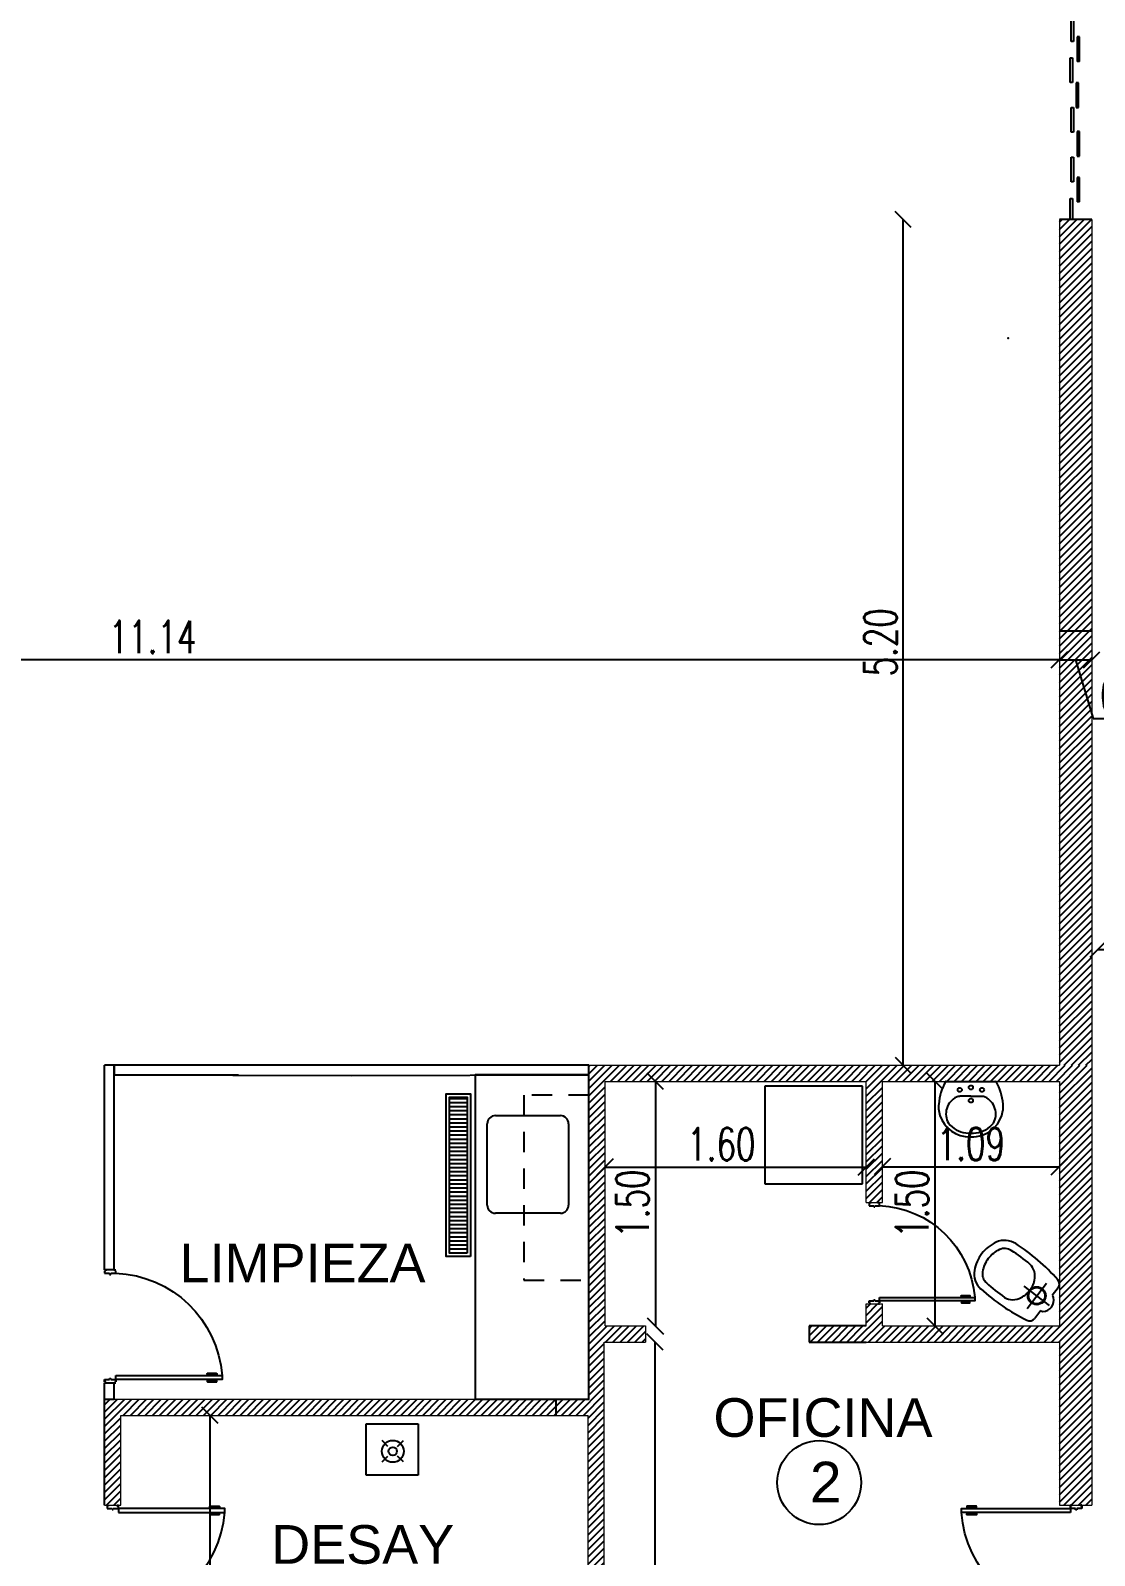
# Model space of a CAD drawing. Header units: millimetres. Extents: x 2448 to 2576, y 1154 to 1321.
# Drawn here: x 2504.39 to 2510.92, y 1195.74 to 1205.11 of the extents above; entities that cross this region are included whole.
import ezdxf

# ---------------------------------------------------------------- set-up
doc = ezdxf.new("R2010")
doc.units = ezdxf.units.MM
for name, pattern in [('ACAD_ISO02W100', [15, 12, -3]), ('HIDDEN', [0.375, 0.25, -0.125]), ('X-REF T19$0$ACAD_ISO02W100', [15, 12, -3]), ('xbase-CPL$0$DASHDOT', [1, 0.5, -0.25, 0, -0.25])]:
    doc.linetypes.add(name, pattern=pattern)
for name, color, linetype in [('A-TABIQUE DURLOCK o MADERA', 3, 'Continuous'), ('COTAS', 7, 'Continuous'), ('E-GENERAL', 8, 'Continuous'), ('E-MOBILIARIO', 1, 'Continuous'), ('E_INOXIGAS', 1, 'Continuous'), ('I_DESAGUES- AGUA', 161, 'Continuous'), ('X-REF T19$0$A-CARPINTERIA METALICA', 1, 'Continuous'), ('X-REF T19$0$A-CORTINAS', 8, 'Continuous'), ('X-REF T19$0$A-HATCH', 8, 'Continuous'), ('X-REF T19$0$A-MAMPOSTERIA', 5, 'Continuous'), ('X-REF T19$0$A-MURO DE CAMARAS', 140, 'Continuous'), ('X-REF T19$0$E-GENERAL', 8, 'Continuous')]:
    doc.layers.add(name, color=color, linetype=linetype)
doc.styles.add('Arial', font='arial.ttf', dxfattribs={"height": 0.25})
doc.styles.add('COTAS', font='ROMANS.shx', dxfattribs={"width": 0.7})
doc.styles.get("Standard").update_dxf_attribs({"font": 'arial.ttf'})
doc.dimstyles.new('COTA-I-N-2-85', dxfattribs={"dimscale": 0, "dimtxt": 0.2, "dimasz": 0.1, "dimexe": 0, "dimexo": 0, "dimgap": 0.04, "dimtad": 1, "dimzin": 1, "dimdsep": 46, "dimtxsty": 'COTAS', "dimblk": 'OBLIQUE', "dimcen": 0.1, "dimse1": 1, "dimse2": 1, "dimclrd": 256, "dimclre": 256, "dimclrt": 256, "dimadec": 0, "dimazin": 0, "dimtfac": 1, "dimtmove": 1, "dimatfit": 3, "dimldrblk": 'OBLIQUE', "dimfxl": 1, "dimtvp": -0.8, "dimtolj": 1, "dimtzin": 0, "dimarcsym": 0})

# ---------------------------------------------------------------- blocks, each defined once
blk = doc.blocks.new('_Oblique')
at = {"color": 0, "linetype": 'ByBlock', "lineweight": -2}
blk.add_line((-0.5, -0.5), (0.5, 0.5), dxfattribs=at)
blk = doc.blocks.new('*D44')
at = {"layer": 'COTAS', "linetype": 'ACAD_ISO02W100', "lineweight": -2, "transparency": 16777216}
blk.add_line((2508.2222, 1197.048), (2508.2222, 1193.7053), dxfattribs=at)
at = {"layer": 'DEFPOINTS', "color": 0, "linetype": 'ACAD_ISO02W100', "transparency": 16777216}
for p in [(2510.7074, 1197.048), (2508.2222, 1193.7053), (2510.7074, 1193.7053)]:
    blk.add_point(p, dxfattribs=at)
at = {"layer": 'COTAS', "linetype": 'ACAD_ISO02W100', "lineweight": -2, "transparency": 16777216, "xscale": 0.1, "yscale": 0.1, "zscale": 0.1}
for p, rotation in [((2508.2222, 1197.048), 90), ((2508.2222, 1193.7053), 270)]:
    blk.add_blockref('_Oblique', p, dxfattribs=dict(at, rotation=rotation))
at = {"layer": 'COTAS', "linetype": 'ACAD_ISO02W100', "transparency": 16777216, "insert": (2508.0822, 1195.3767), "char_height": 0.2, "attachment_point": 5, "rotation": 90, "style": 'COTAS'}
blk.add_mtext('\\A1;3.34', dxfattribs=at)
blk = doc.blocks.new('*D45')
at = {"layer": 'COTAS', "linetype": 'ACAD_ISO02W100', "lineweight": -2, "transparency": 16777216}
blk.add_line((2507.9163, 1198.1241), (2509.5205, 1198.1241), dxfattribs=at)
at = {"layer": 'DEFPOINTS', "color": 0, "linetype": 'ACAD_ISO02W100', "transparency": 16777216}
for p in [(2509.5205, 1198.1241), (2507.9163, 1197.8599), (2509.5205, 1197.8599)]:
    blk.add_point(p, dxfattribs=at)
at = {"layer": 'COTAS', "linetype": 'ACAD_ISO02W100', "lineweight": -2, "transparency": 16777216, "xscale": 0.1, "yscale": 0.1, "zscale": 0.1, "rotation": 180}
blk.add_blockref('_Oblique', (2507.9163, 1198.1241), dxfattribs=at)
at = {"layer": 'COTAS', "linetype": 'ACAD_ISO02W100', "lineweight": -2, "transparency": 16777216, "xscale": 0.1, "yscale": 0.1, "zscale": 0.1}
blk.add_blockref('_Oblique', (2509.5205, 1198.1241), dxfattribs=at)
at = {"layer": 'COTAS', "linetype": 'ACAD_ISO02W100', "transparency": 16777216, "insert": (2508.6304, 1198.2641), "char_height": 0.2, "attachment_point": 5, "style": 'COTAS'}
blk.add_mtext('\\A1;1.60', dxfattribs=at)
blk = doc.blocks.new('*D46')
at = {"layer": 'COTAS', "linetype": 'ACAD_ISO02W100', "lineweight": -2, "transparency": 16777216}
blk.add_line((2508.2248, 1198.6504), (2508.2248, 1197.1474), dxfattribs=at)
at = {"layer": 'DEFPOINTS', "color": 0, "linetype": 'ACAD_ISO02W100', "transparency": 16777216}
for p in [(2509.5205, 1198.6504), (2508.1649, 1197.1474), (2508.2248, 1197.1474)]:
    blk.add_point(p, dxfattribs=at)
at = {"layer": 'COTAS', "linetype": 'ACAD_ISO02W100', "lineweight": -2, "transparency": 16777216, "xscale": 0.1, "yscale": 0.1, "zscale": 0.1}
for p, rotation in [((2508.2248, 1198.6504), 90), ((2508.2248, 1197.1474), 270)]:
    blk.add_blockref('_Oblique', p, dxfattribs=dict(at, rotation=rotation))
at = {"layer": 'COTAS', "linetype": 'ACAD_ISO02W100', "transparency": 16777216, "insert": (2508.0848, 1197.8989), "char_height": 0.2, "attachment_point": 5, "rotation": 90, "style": 'COTAS'}
blk.add_mtext('\\A1;1.50', dxfattribs=at)
blk = doc.blocks.new('*D47')
at = {"layer": 'COTAS', "linetype": 'ACAD_ISO02W100', "lineweight": -2, "transparency": 16777216}
blk.add_line((2509.6198, 1198.1259), (2510.7074, 1198.1259), dxfattribs=at)
at = {"layer": 'DEFPOINTS', "color": 0, "linetype": 'ACAD_ISO02W100', "transparency": 16777216}
for p in [(2509.6198, 1198.6504), (2510.7074, 1198.6504), (2510.7074, 1198.1259)]:
    blk.add_point(p, dxfattribs=at)
at = {"layer": 'COTAS', "linetype": 'ACAD_ISO02W100', "lineweight": -2, "transparency": 16777216, "xscale": 0.1, "yscale": 0.1, "zscale": 0.1, "rotation": 180}
blk.add_blockref('_Oblique', (2509.6198, 1198.1259), dxfattribs=at)
at = {"layer": 'COTAS', "linetype": 'ACAD_ISO02W100', "lineweight": -2, "transparency": 16777216, "xscale": 0.1, "yscale": 0.1, "zscale": 0.1}
blk.add_blockref('_Oblique', (2510.7074, 1198.1259), dxfattribs=at)
at = {"layer": 'COTAS', "linetype": 'ACAD_ISO02W100', "transparency": 16777216, "insert": (2510.1636, 1198.2659), "char_height": 0.2, "attachment_point": 5, "style": 'COTAS'}
blk.add_mtext('\\A1;1.09', dxfattribs=at)
blk = doc.blocks.new('*D48')
at = {"layer": 'COTAS', "linetype": 'ACAD_ISO02W100', "lineweight": -2, "transparency": 16777216}
blk.add_line((2505.4893, 1193.7053), (2505.4893, 1196.598), dxfattribs=at)
at = {"layer": 'DEFPOINTS', "color": 0, "linetype": 'ACAD_ISO02W100', "transparency": 16777216}
for p in [(2505.4893, 1196.598), (2507.8118, 1196.598), (2507.8118, 1193.7053)]:
    blk.add_point(p, dxfattribs=at)
at = {"layer": 'COTAS', "linetype": 'ACAD_ISO02W100', "lineweight": -2, "transparency": 16777216, "xscale": 0.1, "yscale": 0.1, "zscale": 0.1}
for p, rotation in [((2505.4893, 1196.598), 90), ((2505.4893, 1193.7053), 270)]:
    blk.add_blockref('_Oblique', p, dxfattribs=dict(at, rotation=rotation))
at = {"layer": 'COTAS', "linetype": 'ACAD_ISO02W100', "transparency": 16777216, "insert": (2505.3493, 1195.1517), "char_height": 0.2, "attachment_point": 5, "rotation": 90, "style": 'COTAS'}
blk.add_mtext('\\A1;2.89', dxfattribs=at)
blk = doc.blocks.new('*D72')
at = {"layer": 'COTAS', "linetype": 'ACAD_ISO02W100', "lineweight": -2, "transparency": 16777216}
blk.add_line((2510.7074, 1201.2411), (2499.5641, 1201.2411), dxfattribs=at)
at = {"layer": 'DEFPOINTS', "color": 0, "linetype": 'ACAD_ISO02W100', "transparency": 16777216}
for p in [(2499.5641, 1207.6753), (2510.7074, 1207.6753), (2499.5641, 1201.2411)]:
    blk.add_point(p, dxfattribs=at)
at = {"layer": 'COTAS', "linetype": 'ACAD_ISO02W100', "lineweight": -2, "transparency": 16777216, "xscale": 0.1, "yscale": 0.1, "zscale": 0.1, "rotation": 180}
blk.add_blockref('_Oblique', (2499.5641, 1201.2411), dxfattribs=at)
at = {"layer": 'COTAS', "linetype": 'ACAD_ISO02W100', "lineweight": -2, "transparency": 16777216, "xscale": 0.1, "yscale": 0.1, "zscale": 0.1}
blk.add_blockref('_Oblique', (2510.7074, 1201.2411), dxfattribs=at)
at = {"layer": 'COTAS', "linetype": 'ACAD_ISO02W100', "transparency": 16777216, "insert": (2505.1358, 1201.3811), "char_height": 0.2, "attachment_point": 5, "style": 'COTAS'}
blk.add_mtext('\\A1;11.14', dxfattribs=at)
blk = doc.blocks.new('*D73')
at = {"layer": 'COTAS', "linetype": 'ACAD_ISO02W100', "lineweight": -2, "transparency": 16777216}
for p, q in [((2510.7074, 1201.2411), (2510.906, 1201.2411)), ((2510.8067, 1201.2411), (2510.9147, 1200.8811)), ((2510.9147, 1200.8811), (2511.4214, 1200.8811))]:
    blk.add_line(p, q, dxfattribs=at)
at = {"layer": 'DEFPOINTS', "color": 0, "linetype": 'ACAD_ISO02W100', "transparency": 16777216}
for p in [(2510.7074, 1201.2411), (2510.906, 1201.2411), (2510.906, 1201.2411)]:
    blk.add_point(p, dxfattribs=at)
at = {"layer": 'COTAS', "linetype": 'ACAD_ISO02W100', "lineweight": -2, "transparency": 16777216, "xscale": 0.1, "yscale": 0.1, "zscale": 0.1, "rotation": 180}
blk.add_blockref('_Oblique', (2510.7074, 1201.2411), dxfattribs=at)
at = {"layer": 'COTAS', "linetype": 'ACAD_ISO02W100', "lineweight": -2, "transparency": 16777216, "xscale": 0.1, "yscale": 0.1, "zscale": 0.1}
blk.add_blockref('_Oblique', (2510.906, 1201.2411), dxfattribs=at)
at = {"layer": 'COTAS', "linetype": 'ACAD_ISO02W100', "transparency": 16777216, "insert": (2511.1681, 1201.0211), "char_height": 0.2, "attachment_point": 5, "style": 'COTAS'}
blk.add_mtext('\\A1;0.20', dxfattribs=at)
blk = doc.blocks.new('*D75')
at = {"layer": 'COTAS', "linetype": 'ACAD_ISO02W100', "lineweight": -2, "transparency": 16777216}
blk.add_line((2509.7477, 1198.7498), (2509.7477, 1203.9472), dxfattribs=at)
at = {"layer": 'DEFPOINTS', "color": 0, "linetype": 'ACAD_ISO02W100', "transparency": 16777216}
for p in [(2509.7477, 1203.9472), (2510.8067, 1203.9472), (2510.7074, 1198.7498)]:
    blk.add_point(p, dxfattribs=at)
at = {"layer": 'COTAS', "linetype": 'ACAD_ISO02W100', "lineweight": -2, "transparency": 16777216, "xscale": 0.1, "yscale": 0.1, "zscale": 0.1}
for p, rotation in [((2509.7477, 1203.9472), 90), ((2509.7477, 1198.7498), 270)]:
    blk.add_blockref('_Oblique', p, dxfattribs=dict(at, rotation=rotation))
at = {"layer": 'COTAS', "linetype": 'ACAD_ISO02W100', "transparency": 16777216, "insert": (2509.6077, 1201.3485), "char_height": 0.2, "attachment_point": 5, "rotation": 90, "style": 'COTAS'}
blk.add_mtext('\\A1;5.20', dxfattribs=at)
blk = doc.blocks.new('A$C74941EF9')
at = {"layer": 'E-MOBILIARIO'}
for p, q in [((0.244, 0.113), (0.159, 0.113)), ((0.244, 0.113), (0.329, 0.113)), ((0.432, 0), (0.056, 0)), ((0.432, 0), (0.244, 0))]:
    blk.add_line(p, q, dxfattribs=at)
for centre in [(0.244, 0.145), (0.16, 0.064), (0.244, 0.046), (0.328, 0.064)]:
    blk.add_circle(centre, 0.016, dxfattribs=at)
for centre, radius, start, end in [((0.231, 0.188), 0.232, 97.2331, 172.1675), ((0.231, 0.188), 0.204, 97.2331, 140.5028), ((0.244, 0.082), 0.339, 82.7803, 97.2197), ((0.244, 0.082), 0.311, 82.7803, 97.2197), ((0.257, 0.188), 0.204, 39.4972, 82.7669), ((0.257, 0.188), 0.232, 7.8325, 82.7669), ((0.198, 0.247), 0.143, 150.4079, 243.8471), ((0.29, 0.247), 0.143, 296.1529, 29.5921), ((0.233, 0.193), 0.234, 173.4194, 185.1871), ((0.407, 0.205), 0.408, 184.6921, 209.8797), ((0.16, 0.177), 0.0636, 246.3533, 270.517), ((0.328, 0.177), 0.0636, 269.483, 293.6467), ((0.081, 0.205), 0.408, 330.1203, 355.3079), ((0.255, 0.193), 0.234, 354.8129, 6.5806), ((0.056, 0.004), 0.004, 209.8797, 270), ((0.432, 0.004), 0.004, 270, 330.1203)]:
    blk.add_arc(centre, radius, start, end, dxfattribs=at)
blk = doc.blocks.new('xbase-CPL$0$adriatica')
at = {"layer": 'E-MOBILIARIO', "linetype": 'xbase-CPL$0$DASHDOT'}
for p, q in [((1216.0796, 891.5711), (1216.0796, 891.3747)), ((1216.1778, 891.4729), (1215.9814, 891.4729))]:
    blk.add_line(p, q, dxfattribs=at)
at = {"layer": 'E-MOBILIARIO'}
for p, q in [((1215.9621, 891.5479), (1216.0216, 891.5479)), ((1216.0216, 891.5479), (1216.0216, 891.5496)), ((1216.1376, 891.5479), (1216.1376, 891.5496)), ((1216.1376, 891.5479), (1216.1972, 891.5479))]:
    blk.add_line(p, q, dxfattribs=at)
for radius in [0.055, 0.05]:
    blk.add_circle((1216.0796, 891.4729), radius, dxfattribs=at)
for centre, radius, start, end in [((1216.0796, 891.5193), 0.0686, 38.51025, 141.48975), ((1217.1741, 891.2755), 1.2742, 169.14453, 184.49281), ((1215.9621, 891.5079), 0.04, 90, 169.14453), ((1216.0416, 891.5496), 0.02, 141.48975, 180), ((1216.1176, 891.5496), 0.02, 0, 38.51025), ((1216.1972, 891.5079), 0.04, 10.85547, 90), ((1214.9851, 891.2755), 1.2742, 355.50719, 10.85547), ((1216.0556, 891.308), 0.1056, 113.9615, 172.78442), ((1216.0659, 891.2964), 0.1205, 97.96111, 116.20223), ((1216.0786, 891.2195), 0.1984, 89.70099, 98.50589), ((1216.0807, 891.2195), 0.1984, 81.49411, 90.29901), ((1216.0933, 891.2964), 0.1205, 63.79777, 82.03889), ((1216.1036, 891.308), 0.1056, 7.21558, 66.0385), ((1217.1741, 891.2755), 1.2242, 177.85751, 184.49281), ((1214.9851, 891.2755), 1.2242, 355.50719, 2.14249), ((1216.0285, 891.1855), 0.125, 184.49281, 242.41425), ((1216.0285, 891.1855), 0.075, 184.49281, 242.41425), ((1216.0796, 891.2833), 0.1854, 242.41425, 270), ((1216.0796, 891.2833), 0.1854, 270, 297.58575), ((1216.1308, 891.1855), 0.075, 297.58575, 355.50719), ((1216.1308, 891.1855), 0.125, 297.58575, 355.50719), ((1216.0796, 891.2833), 0.2354, 242.41425, 270), ((1216.0796, 891.2833), 0.2354, 270, 297.58575)]:
    blk.add_arc(centre, radius, start, end, dxfattribs=at)
blk = doc.blocks.new('*D78')
at = {"layer": 'COTAS', "linetype": 'ACAD_ISO02W100', "lineweight": -2, "transparency": 16777216}
blk.add_line((2509.9424, 1198.6504), (2509.9424, 1197.1474), dxfattribs=at)
at = {"layer": 'DEFPOINTS', "color": 0, "linetype": 'ACAD_ISO02W100', "transparency": 16777216}
for p in [(2509.6198, 1198.6504), (2509.6198, 1197.1474), (2509.9424, 1197.1474)]:
    blk.add_point(p, dxfattribs=at)
at = {"layer": 'COTAS', "linetype": 'ACAD_ISO02W100', "lineweight": -2, "transparency": 16777216, "xscale": 0.1, "yscale": 0.1, "zscale": 0.1}
for p, rotation in [((2509.9424, 1198.6504), 90), ((2509.9424, 1197.1474), 270)]:
    blk.add_blockref('_Oblique', p, dxfattribs=dict(at, rotation=rotation))
at = {"layer": 'COTAS', "linetype": 'ACAD_ISO02W100', "transparency": 16777216, "insert": (2509.8024, 1197.8989), "char_height": 0.2, "attachment_point": 5, "rotation": 90, "style": 'COTAS'}
blk.add_mtext('\\A1;1.50', dxfattribs=at)
blk = doc.blocks.new('*D97')
at = {"layer": 'COTAS', "linetype": 'ACAD_ISO02W100', "lineweight": -2, "transparency": 16777216}
blk.add_line((2510.9452, 1199.4615), (2511.6937, 1199.4615), dxfattribs=at)
at = {"layer": 'DEFPOINTS', "color": 0, "linetype": 'ACAD_ISO02W100', "transparency": 16777216}
for p in [(2510.9452, 1199.7546), (2511.6937, 1199.7546), (2511.6937, 1199.4615)]:
    blk.add_point(p, dxfattribs=at)
at = {"layer": 'COTAS', "linetype": 'ACAD_ISO02W100', "lineweight": -2, "transparency": 16777216, "xscale": 0.1, "yscale": 0.1, "zscale": 0.1, "rotation": 180}
blk.add_blockref('_Oblique', (2510.9452, 1199.4615), dxfattribs=at)
at = {"layer": 'COTAS', "linetype": 'ACAD_ISO02W100', "lineweight": -2, "transparency": 16777216, "xscale": 0.1, "yscale": 0.1, "zscale": 0.1}
blk.add_blockref('_Oblique', (2511.6937, 1199.4615), dxfattribs=at)
at = {"layer": 'COTAS', "linetype": 'ACAD_ISO02W100', "transparency": 16777216, "insert": (2511.3194, 1199.6015), "char_height": 0.2, "attachment_point": 5, "style": 'COTAS'}
blk.add_mtext('\\A1;0.75', dxfattribs=at)
blk = doc.blocks.new('X-REF T19$0$puerta 1m')
at = {"layer": 'X-REF T19$0$A-CARPINTERIA METALICA'}
for p, q in [((-0.09, 1), (-0.1, 1)), ((-0.1, 0.97), (-0.1, 0.99)), ((-0.1, 0.99), (-0.09, 0.99)), ((-0.055, 0.97), (-0.1, 0.97)), ((-0.09, 0.99), (-0.09, 1)), ((-0.055, 0.96), (-0.055, 0.97)), ((-0.045, 0.96), (-0.055, 0.96)), ((0, 0.97), (-0.045, 0.97)), ((-0.045, 0.97), (-0.045, 0.96)), ((0, 1), (-0.01, 1)), ((-0.01, 1), (-0.01, 0.99)), ((-0.01, 0.99), (0, 0.99)), ((0, 0.99), (0, 0.97)), ((-0.982, 0.065), (-0.982, 0.074)), ((-0.982, 0.03), (-0.982, 0.02)), ((-0.968, 0.065), (-0.968, 0.074)), ((-0.968, 0.03), (-0.968, 0.02)), ((-0.055, 0.03), (-0.1, 0.03)), ((-0.1, 0.03), (-0.1, 0.01)), ((-0.1, 0.01), (-0.09, 0.01)), ((-0.09, 0.01), (-0.09, 0)), ((-0.045, 0.04), (-0.055, 0.04)), ((-0.055, 0.04), (-0.055, 0.03)), ((-0.045, 0.03), (-0.045, 0.04)), ((0, 0.03), (-0.045, 0.03)), ((-0.01, 0), (-0.01, 0.01)), ((-0.01, 0.01), (0, 0.01)), ((0, 0), (-0.01, 0)), ((0, 0.01), (0, 0.03)), ((-0.09, 0), (-0.1, 0))]:
    blk.add_line(p, q, dxfattribs=at)
blk.add_lwpolyline([(-0.1, 0.065), (-1.04, 0.065), (-1.04, 0.03), (-0.1, 0.03)], close=True, dxfattribs=at)
for points in [[(-0.993, 0.082), (-0.993, 0.078, 0.414214), (-0.99, 0.074), (-0.912, 0.074, 0.414214), (-0.908, 0.078), (-0.908, 0.082, 0.414214), (-0.912, 0.085), (-0.99, 0.085, 0.414214)], [(-0.993, 0.013), (-0.993, 0.017, -0.414214), (-0.99, 0.02), (-0.912, 0.02, -0.414214), (-0.908, 0.017), (-0.908, 0.013, -0.414214), (-0.912, 0.01), (-0.99, 0.01, -0.414214)]]:
    blk.add_lwpolyline(points, format="xyb", close=True, dxfattribs=at)
blk.add_arc((-0.061, -0.011), 0.982, 92.2684, 175.5235, dxfattribs=at)
blk = doc.blocks.new('A$C4ADB3901')
at = {"layer": 'I_DESAGUES- AGUA'}
for p, q in [((0.02, -0.02), (0.13, -0.02)), ((0.02, -0.045), (0.13, -0.045)), ((0.02, -0.07), (0.13, -0.07)), ((0.02, -0.095), (0.13, -0.095)), ((0.02, -0.12), (0.13, -0.12)), ((0.02, -0.145), (0.13, -0.145)), ((0.02, -0.17), (0.13, -0.17)), ((0.02, -0.195), (0.13, -0.195)), ((0.02, -0.22), (0.13, -0.22)), ((0.02, -0.245), (0.13, -0.245)), ((0.02, -0.27), (0.13, -0.27)), ((0.02, -0.295), (0.13, -0.295)), ((0.02, -0.32), (0.13, -0.32)), ((0.02, -0.345), (0.13, -0.345)), ((0.02, -0.37), (0.13, -0.37)), ((0.02, -0.395), (0.13, -0.395)), ((0.02, -0.42), (0.13, -0.42)), ((0.02, -0.445), (0.13, -0.445)), ((0.02, -0.47), (0.13, -0.47)), ((0.02, -0.495), (0.13, -0.495)), ((0.02, -0.52), (0.13, -0.52)), ((0.02, -0.545), (0.13, -0.545)), ((0.02, -0.57), (0.13, -0.57)), ((0.02, -0.595), (0.13, -0.595)), ((0.02, -0.62), (0.13, -0.62)), ((0.02, -0.645), (0.13, -0.645)), ((0.02, -0.67), (0.13, -0.67)), ((0.02, -0.695), (0.13, -0.695)), ((0.02, -0.72), (0.13, -0.72)), ((0.02, -0.745), (0.13, -0.745)), ((0.02, -0.77), (0.13, -0.77)), ((0.02, -0.795), (0.13, -0.795)), ((0.02, -0.82), (0.13, -0.82)), ((0.02, -0.845), (0.13, -0.845)), ((0.02, -0.87), (0.13, -0.87)), ((0.02, -0.895), (0.13, -0.895)), ((0.02, -0.92), (0.13, -0.92)), ((0.02, -0.945), (0.13, -0.945)), ((0.02, -0.97), (0.13, -0.97))]:
    blk.add_line(p, q, dxfattribs=at)
for points in [[(0, 0), (0.15, 0), (0.15, -1), (0, -1)], [(0.02, -0.02), (0.13, -0.02), (0.13, -0.98), (0.02, -0.98)]]:
    blk.add_lwpolyline(points, close=True, dxfattribs=at)

msp = doc.modelspace()

# ---------------------------------------------------------------- hatches: boundary and pattern name
at = {"layer": 'X-REF T19$0$A-HATCH'}
h = msp.add_hatch(dxfattribs=at)
h.set_pattern_fill('ANSI31', color=256, scale=0.01, style=0)
h.set_pattern_definition([(45, (2241.705422, 1029.624675), (-0.0224506403, 0.0224506403), [])])
h.paths.add_polyline_path([(2510.7074, 1198.7498), (2510.7074, 1203.9472), (2510.906, 1203.9472), (2510.906, 1198.7498)])
h = msp.add_hatch(dxfattribs=at)
h.set_pattern_fill('ANSI31', color=256, scale=0.01, style=0)
h.set_pattern_definition([(45, (2274.042042, 1029.624675), (-0.0224506403, 0.0224506403), [])])
h.paths.add_polyline_path([(2504.8406, 1196.0468), (2504.8406, 1196.6974), (2507.8169, 1196.6974), (2507.8169, 1198.7498), (2510.906, 1198.7498), (2510.906, 1196.0468), (2510.7074, 1196.0468), (2510.7074, 1197.048), (2509.1694, 1197.0473), (2509.1694, 1197.1474), (2509.5205, 1197.1474), (2509.5205, 1197.2827), (2509.6198, 1197.2827), (2509.6198, 1197.1474), (2510.7074, 1197.1474), (2510.7074, 1198.6504), (2509.6198, 1198.6504), (2509.6198, 1197.9057), (2509.5205, 1197.9057), (2509.5205, 1198.6504), (2507.9163, 1198.6504), (2507.9163, 1197.1474), (2508.1649, 1197.1474), (2508.1649, 1197.048), (2507.9111, 1197.048), (2507.9111, 1195.3342), (2507.8118, 1195.3342), (2507.8118, 1196.598), (2504.94, 1196.598), (2504.94, 1196.0468)])
h = msp.add_hatch(dxfattribs=at)
h.set_pattern_fill('ANSI31', color=256, scale=0.01, style=0)
h.paths.add_polyline_path([(2499.5641, 1195.8323), (2499.5641, 1197.1753), (2499.3655, 1197.1753), (2499.3655, 1195.7367), (2502.0365, 1193.5067), (2503.5144, 1193.5067), (2509.121, 1193.5067), (2510.0957, 1193.5067, -0.009293), (2510.1049, 1193.5134, -0.194531), (2509.9803, 1193.7053), (2507.9111, 1193.7053), (2507.9111, 1195.4388, -0.056783), (2507.8653, 1195.4905, -0.06522), (2507.8118, 1195.4321), (2507.8118, 1193.7053), (2504.94, 1193.7053), (2504.94, 1195.352), (2504.8406, 1195.352), (2504.8406, 1193.7053), (2502.1106, 1193.7053)])
h.paths.add_polyline_path([(2509.8412, 1193.2947), (2509.8412, 1193.8214), (2509.5412, 1193.8214), (2509.5412, 1193.2947)], flags=9)

# ---------------------------------------------------------------- linework, layer by layer
at = {"linetype": 'Continuous'}
for p, q in [((2506.4483, 1196.5469), (2506.7683, 1196.5469)), ((2506.4483, 1196.23), (2506.4483, 1196.5469)), ((2506.7683, 1196.5469), (2506.7683, 1196.23)), ((2506.5819, 1196.4066), (2506.5459, 1196.4427)), ((2506.6411, 1196.4066), (2506.6771, 1196.4427)), ((2506.5459, 1196.3114), (2506.5819, 1196.3475)), ((2506.6771, 1196.3114), (2506.6411, 1196.3475)), ((2506.7683, 1196.23), (2506.4483, 1196.23))]:
    msp.add_line(p, q, dxfattribs=at)
for radius in [0.0673, 0.0259]:
    msp.add_circle((2506.6115, 1196.3771), radius, dxfattribs=at)
msp.add_circle((2509.2314, 1196.1847), 0.2579)
at = {"color": 8}
msp.add_point((2510.3924, 1203.2179), dxfattribs=at)
at = {"layer": 'A-TABIQUE DURLOCK o MADERA'}
for p, q in [((2506.3595, 1198.7498), (2504.8406, 1198.7498)), ((2504.8407, 1197.4922), (2504.8407, 1198.7498)), ((2504.9006, 1197.4922), (2504.9006, 1198.7498)), ((2504.9006, 1198.6898), (2506.3561, 1198.6873)), ((2506.3561, 1198.6873), (2507.8169, 1198.6898)), ((2507.8169, 1198.7498), (2506.3595, 1198.7498)), ((2507.8169, 1196.6974), (2507.8169, 1198.7498)), ((2504.9007, 1197.4922), (2504.8407, 1197.4922)), ((2504.8406, 1196.6974), (2504.8406, 1196.7974)), ((2504.8406, 1196.7974), (2504.9006, 1196.7974)), ((2504.9006, 1196.6974), (2504.9006, 1196.7974)), ((2504.8406, 1196.6974), (2504.9006, 1196.6974))]:
    msp.add_line(p, q, dxfattribs=at)
at = {"layer": 'E-GENERAL', "linetype": 'ACAD_ISO02W100'}
for p, q in [((2508.8975, 1198.6205), (2508.8975, 1198.0205)), ((2509.4975, 1198.6205), (2508.8975, 1198.6205)), ((2509.4975, 1198.0205), (2509.4975, 1198.6205)), ((2508.8975, 1198.0205), (2509.4975, 1198.0205))]:
    msp.add_line(p, q, dxfattribs=at)
at = {"layer": 'E_INOXIGAS', "color": 40}
for p, q in [((2507.2419, 1198.4398), (2507.6419, 1198.4398)), ((2507.1919, 1197.8898), (2507.1919, 1198.3898)), ((2507.6919, 1198.3898), (2507.6919, 1197.8898)), ((2507.6419, 1197.8398), (2507.2419, 1197.8398))]:
    msp.add_line(p, q, dxfattribs=at)
at = {"layer": 'E_INOXIGAS'}
msp.add_lwpolyline([(2507.1169, 1196.6974), (2507.8169, 1196.6974), (2507.8169, 1198.6898), (2507.1169, 1198.6898)], close=True, dxfattribs=at)
at = {"layer": 'E_INOXIGAS', "color": 2, "linetype": 'HIDDEN', "ltscale": 0.5}
msp.add_lwpolyline([(2507.4169, 1197.4291), (2507.8169, 1197.4291), (2507.8169, 1198.5648), (2507.4169, 1198.5648)], close=True, dxfattribs=at)
at = {"layer": 'E_INOXIGAS', "color": 40}
for centre, start, end in [((2507.2419, 1198.3898), 90, 180), ((2507.6419, 1198.3898), 0, 90), ((2507.2419, 1197.8898), 180, 270), ((2507.6419, 1197.8898), 270, 0)]:
    msp.add_arc(centre, 0.05, start, end, dxfattribs=at)
at = {"layer": 'X-REF T19$0$A-CORTINAS'}
for p, q in [((2510.7804, 1205.041), (2510.7804, 1205.1924)), ((2510.794, 1205.1924), (2510.794, 1205.041)), ((2510.8303, 1205.069), (2510.8167, 1205.069)), ((2510.8167, 1205.069), (2510.8167, 1204.9176)), ((2510.8303, 1204.9176), (2510.8303, 1205.069)), ((2510.794, 1205.041), (2510.7804, 1205.041)), ((2510.7743, 1204.7884), (2510.7743, 1204.9398)), ((2510.7743, 1204.9398), (2510.7879, 1204.9398)), ((2510.7879, 1204.9398), (2510.7879, 1204.7884)), ((2510.7879, 1204.7884), (2510.7743, 1204.7884)), ((2510.8242, 1204.7862), (2510.8106, 1204.7862)), ((2510.8106, 1204.7862), (2510.8106, 1204.6348)), ((2510.8242, 1204.6348), (2510.8242, 1204.7862)), ((2510.7804, 1204.4834), (2510.7804, 1204.6348)), ((2510.7804, 1204.6348), (2510.794, 1204.6348)), ((2510.794, 1204.6348), (2510.794, 1204.4834)), ((2510.8106, 1204.6348), (2510.8242, 1204.6348)), ((2510.794, 1204.4834), (2510.7804, 1204.4834)), ((2510.8303, 1204.4884), (2510.8167, 1204.4884)), ((2510.8167, 1204.4884), (2510.8167, 1204.337)), ((2510.8303, 1204.337), (2510.8303, 1204.4884)), ((2510.7804, 1204.1783), (2510.7804, 1204.3297)), ((2510.7804, 1204.3297), (2510.794, 1204.3297)), ((2510.794, 1204.3297), (2510.794, 1204.1783)), ((2510.8167, 1204.337), (2510.8303, 1204.337)), ((2510.794, 1204.1783), (2510.7804, 1204.1783)), ((2510.8303, 1204.2063), (2510.8167, 1204.2063)), ((2510.8167, 1204.2063), (2510.8167, 1204.0549)), ((2510.8303, 1204.0549), (2510.8303, 1204.2063)), ((2510.7743, 1203.9472), (2510.7743, 1204.0771)), ((2510.7743, 1204.0771), (2510.7879, 1204.0771)), ((2510.7879, 1204.0771), (2510.7879, 1203.9472))]:
    msp.add_line(p, q, dxfattribs=at)
at = {"layer": 'X-REF T19$0$A-MAMPOSTERIA', "lineweight": 13}
for p, q in [((2510.7074, 1203.9472), (2510.7074, 1198.7498)), ((2510.906, 1203.9472), (2510.906, 1196.0468)), ((2507.8169, 1196.6974), (2507.8169, 1198.7498)), ((2507.8169, 1198.7498), (2510.7074, 1198.7498)), ((2507.9163, 1197.1474), (2507.9163, 1198.6504)), ((2507.9163, 1198.6504), (2509.5205, 1198.6504)), ((2509.5205, 1197.9057), (2509.5205, 1198.6504)), ((2509.6198, 1198.6504), (2510.7074, 1198.6504)), ((2509.6198, 1197.9057), (2509.6198, 1198.6504)), ((2510.7074, 1198.6504), (2510.7074, 1197.1474)), ((2509.5205, 1197.9057), (2509.6198, 1197.9057)), ((2509.5205, 1197.1474), (2509.5205, 1197.2827)), ((2509.5205, 1197.2827), (2509.6198, 1197.2827)), ((2509.6198, 1197.1474), (2509.6198, 1197.2827)), ((2507.9163, 1197.1474), (2508.1649, 1197.1474)), ((2508.1649, 1197.1474), (2508.1649, 1197.048)), ((2509.6198, 1197.1474), (2510.7074, 1197.1474)), ((2507.9111, 1196.0468), (2507.9111, 1197.048)), ((2507.9111, 1197.048), (2508.1649, 1197.048)), ((2509.5205, 1197.048), (2510.7074, 1197.048)), ((2510.7074, 1197.048), (2510.7074, 1196.0468)), ((2504.8406, 1196.6974), (2507.8169, 1196.6974)), ((2504.94, 1196.0468), (2504.94, 1196.598)), ((2504.94, 1196.598), (2507.8118, 1196.598)), ((2507.8118, 1196.0468), (2507.8118, 1196.598)), ((2504.8406, 1196.0468), (2504.94, 1196.0468)), ((2507.8118, 1193.7053), (2507.8118, 1196.0468)), ((2507.9111, 1193.7053), (2507.9111, 1196.0468)), ((2510.7074, 1196.0468), (2510.906, 1196.0468))]:
    msp.add_line(p, q, dxfattribs=at)
at = {"layer": 'X-REF T19$0$A-MAMPOSTERIA', "linetype": 'X-REF T19$0$ACAD_ISO02W100'}
for p, q in [((2510.906, 1203.9472), (2510.7074, 1203.9472)), ((2509.5205, 1197.1474), (2509.1694, 1197.1474)), ((2509.1694, 1197.1474), (2509.1694, 1197.0473)), ((2509.1694, 1197.0473), (2509.5205, 1197.048))]:
    msp.add_line(p, q, dxfattribs=at)
at = {"layer": 'X-REF T19$0$A-MAMPOSTERIA'}
msp.add_line((2504.8406, 1196.0468), (2504.8406, 1196.6974), dxfattribs=at)
at = {"layer": 'X-REF T19$0$A-MURO DE CAMARAS', "linetype": 'Continuous'}
for p, q in [((2510.7074, 1201.42), (2510.906, 1201.42)), ((2507.615, 1196.598), (2507.615, 1196.6974))]:
    msp.add_line(p, q, dxfattribs=at)
at = {"layer": 'X-REF T19$0$A-MURO DE CAMARAS'}
for p, q in [((2504.9006, 1198.7498), (2504.9006, 1198.6898)), ((2504.9006, 1198.6898), (2505.6647, 1198.6898)), ((2504.8406, 1196.6974), (2504.8406, 1196.7974)), ((2504.8407, 1196.7973), (2504.9032, 1196.7973))]:
    msp.add_line(p, q, dxfattribs=at)
at = {"layer": 'X-REF T19$0$E-GENERAL', "linetype": 'X-REF T19$0$ACAD_ISO02W100'}
for p, q in [((2510.8303, 1204.9176), (2510.8167, 1204.9176)), ((2510.8303, 1204.0549), (2510.8167, 1204.0549))]:
    msp.add_line(p, q, dxfattribs=at)

# ---------------------------------------------------------------- block references
at = {"layer": 'E-MOBILIARIO', "xscale": 0.810562669844785, "yscale": 0.810562669844785, "zscale": 0.810562669844785, "rotation": 180}
msp.add_blockref('A$C74941EF9', (2510.3614, 1198.6504), dxfattribs=at)
at = {"layer": 'E-MOBILIARIO', "rotation": 232.5177732866345}
msp.add_blockref('xbase-CPL$0$adriatica', (2543.1499, 2704.8185), dxfattribs=at)
at = {"layer": 'I_DESAGUES- AGUA', "rotation": 180}
msp.add_blockref('A$C4ADB3901', (2507.0893, 1197.574), dxfattribs=at)
at = {"layer": 'X-REF T19$0$A-CARPINTERIA METALICA', "extrusion": (0, 0, -1), "xscale": 0.6227176431075531, "yscale": 0.6227176431075531, "zscale": -0.6227176431075531}
msp.add_blockref('X-REF T19$0$puerta 1m', (-2509.5393, 1197.2826), dxfattribs=at)
at = {"layer": 'X-REF T19$0$A-CARPINTERIA METALICA', "extrusion": (0, 0, -1)}
for p, xscale, yscale, zscale, rotation in [((-2504.8406, 1196.7974), 0.6947859717142633, 0.6947859717142633, -0.6947859717142633, 0.004379849065255833), ((-2504.8562, 1196.047), -0.6947859717142633, 0.6947859717142633, -0.6947859717142633, 180), ((-2510.846, 1196.0468), 0.7124943719434715, 0.7124943719434715, -0.7124943719434715, 180)]:
    msp.add_blockref('X-REF T19$0$puerta 1m', p, dxfattribs=dict(at, xscale=xscale, yscale=yscale, zscale=zscale, rotation=rotation))

# ---------------------------------------------------------------- texts
at = {"width": 2.192559, "attachment_point": 1}
for s, insert, char_height in [('LIMPIEZA', (2505.3014, 1197.6525), 0.23751), ('{\\fArial|b0|i0|c0|p34;OFICINA}', (2508.5821, 1196.7034), 0.237507), ('{\\fArial|b0|i0|c0|p34;DESAY}', (2505.8645, 1195.9235), 0.237507)]:
    msp.add_mtext(s, dxfattribs=dict(at, insert=insert, char_height=char_height))
at = {"linetype": 'ByBlock', "ltscale": 3.05, "insert": (2509.1748, 1196.313), "char_height": 0.25, "attachment_point": 1, "style": 'Arial'}
msp.add_mtext_dynamic_manual_height_columns('2', width=0.847344, gutter_width=1.25, heights=[0], dxfattribs=at)

# ---------------------------------------------------------------- dimensions: what is measured, and where the dimension line sits
at = {"layer": 'COTAS', "linetype": 'ACAD_ISO02W100'}
for base, p1, p2, picture, middle in [((2499.5641, 1201.2411), (2510.7074, 1207.6753), (2499.5641, 1207.6753), '*D72', (2505.1358, 1201.3811)), ((2510.906, 1201.2411), (2510.7074, 1201.2411), (2510.906, 1201.2411), '*D73', (2510.9547, 1201.0211)), ((2511.6937, 1199.4615), (2510.9452, 1199.7546), (2511.6937, 1199.7546), '*D97', (2511.3194, 1199.6015)), ((2510.7074, 1198.1259), (2509.6198, 1198.6504), (2510.7074, 1198.6504), '*D47', (2510.1636, 1198.2659))]:
    dim = msp.add_linear_dim(base=base, p1=p1, p2=p2, dimstyle='COTA-I-N-2-85', override={"dimscale": 1}, dxfattribs=at)
    dim.commit()
    dim.dimension.update_dxf_attribs({"geometry": picture, "text_midpoint": middle})
for base, p1, p2, picture, middle in [((2509.7477, 1203.9472), (2510.7074, 1198.7498), (2510.8067, 1203.9472), '*D75', (2509.6077, 1201.3485)), ((2508.2248, 1197.1474), (2509.5205, 1198.6504), (2508.1649, 1197.1474), '*D46', (2508.0848, 1197.8989)), ((2509.9424, 1197.1474), (2509.6198, 1198.6504), (2509.6198, 1197.1474), '*D78', (2509.8024, 1197.8989)), ((2508.2222, 1193.7053), (2510.7074, 1197.048), (2510.7074, 1193.7053), '*D44', (2508.0822, 1195.3767))]:
    dim = msp.add_linear_dim(base=base, p1=p1, p2=p2, angle=90, dimstyle='COTA-I-N-2-85', override={"dimscale": 1}, dxfattribs=at)
    dim.commit()
    dim.dimension.update_dxf_attribs({"geometry": picture, "text_midpoint": middle})
dim = msp.add_linear_dim(base=(2509.5205, 1198.1241), p1=(2507.9163, 1197.8599), p2=(2509.5205, 1197.8599), dimstyle='COTA-I-N-2-85', override={"dimscale": 1}, dxfattribs=at)
dim.commit()
dim.dimension.update_dxf_attribs({"geometry": '*D45', "text_midpoint": (2508.6304, 1198.1241), "dimtype": 160})
dim = msp.add_linear_dim(base=(2505.4893, 1196.598), p1=(2507.8118, 1193.7053), p2=(2507.8118, 1196.598), angle=90, dimstyle='COTA-I-N-2-85', override={"dimscale": 1}, dxfattribs=at)
dim.commit()
dim.dimension.update_dxf_attribs({"geometry": '*D48', "text_midpoint": (2505.4893, 1195.1517), "dimtype": 160})

doc.saveas('drawing.dxf')
